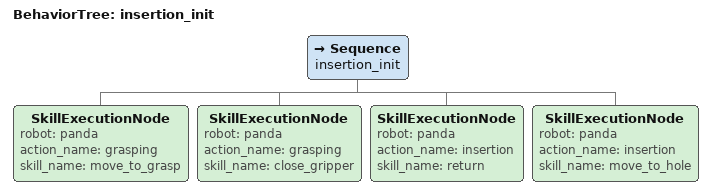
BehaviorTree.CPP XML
<?xml version="1.0"?>
<root BTCPP_format="4">
  <BehaviorTree ID="insertion_init">
    <Sequence name="insertion_init">
      <SkillExecutionNode robot="panda" action_name="grasping" skill_name="move_to_grasp"/>
      <SkillExecutionNode robot="panda" action_name="grasping" skill_name="close_gripper"/>
      <SkillExecutionNode robot="panda" action_name="insertion" skill_name="return"/>
      <SkillExecutionNode robot="panda" action_name="insertion" skill_name="move_to_hole"/>
    </Sequence>
  </BehaviorTree>
</root>
